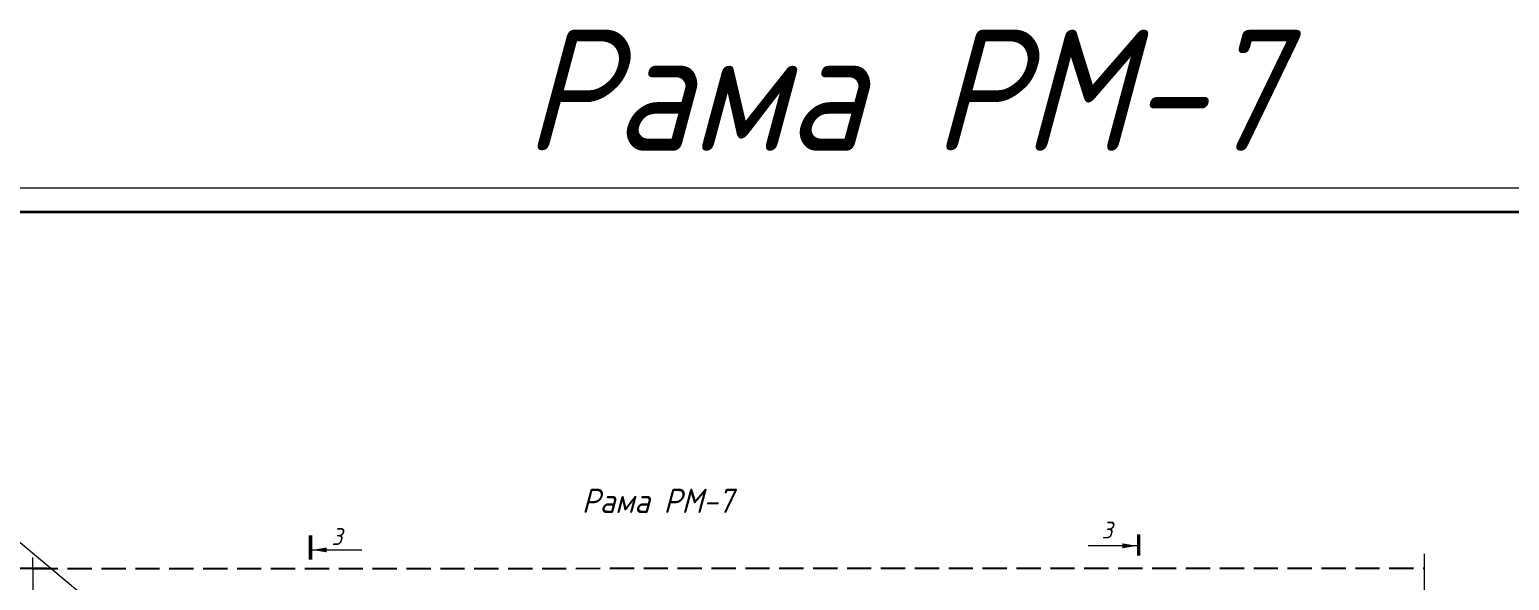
# Model space of a CAD drawing. Header units: millimetres. Extents: x 749182 to 2267578, y 70462 to 311449.
# Drawn here: x 2177544 to 2183657, y 173337 to 175612 of the extents above; entities that cross this region are included whole.
import ezdxf

# ---------------------------------------------------------------- set-up
doc = ezdxf.new("R2010")
doc.units = ezdxf.units.MM
doc.linetypes.add('GOST2.303 4', pattern=[7, 5, -2, 0])
for name, color, linetype, lineweight in [('1Стены', 252, 'Continuous', 25), ('Размер', 7, 'Continuous', 13), ('Размеры КР', 164, 'Continuous', 9), ('штриховка кирпич', 42, 'Continuous', 5)]:
    doc.layers.add(name, color=color, linetype=linetype, lineweight=lineweight)
doc.layers.add('Текст', color=7, linetype='Continuous')
doc.styles.add('GOST', font='', dxfattribs={"width": 0.8, "oblique": 10})
doc.styles.add('GOST 2.304_new', font='isocpeur.ttf', dxfattribs={"width": 0.9, "oblique": 15})
doc.styles.get('GOST').set_extended_font_data('GOST type A')

# ---------------------------------------------------------------- blocks, each defined once
blk = doc.blocks.new('*U726')
at = {"color": 44, "lineweight": 20, "ltscale": 10}
blk.add_line((841, 594), (0, 594), dxfattribs=at)
at = {"color": 137, "lineweight": 35, "ltscale": 10}
blk.add_line((836, 589), (20, 589), dxfattribs=at)
at = {"color": 44, "lineweight": 13, "style": 'GOST', "oblique": 10, "width": 0.8}
for tag in ['ФОРМАТВЕРТ', 'ФОРМАТГОРИЗ']:
    blk.add_attdef(tag, (789.98, 1.6), '', height=2, dxfattribs=at)

msp = doc.modelspace()

# ---------------------------------------------------------------- linework, layer by layer
at = {"linetype": 'Continuous', "ltscale": 20}
msp.add_line((2177617.1113, 173385.7576), (2177466.3294, 173385.7576), dxfattribs=at)
at = {"layer": '1Стены', "color": 0, "linetype": 'GOST2.303 4', "ltscale": 20}
msp.add_line((2177561.2879, 173385.7576), (2183305.3158, 173387.7627), dxfattribs=at)
at = {"layer": 'Размер', "linetype": 'Continuous', "ltscale": 20}
for p, q in [((2178711.6866, 173462.7353), (2178917.309, 173462.7353)), ((2182119.0651, 173479.5635), (2181917.829, 173479.5635))]:
    msp.add_line(p, q, dxfattribs=at)
at = {"layer": 'Размер', "color": 0, "linetype": 'Continuous', "ltscale": 20, "const_width": 14}
for points in [[(2178704.6866, 173522.7353), (2178704.6866, 173422.7353)], [(2182126.0651, 173527.5635), (2182126.0651, 173439.5635)]]:
    msp.add_lwpolyline(points, dxfattribs=at)
at = {"layer": 'Размер', "linetype": 'Continuous', "ltscale": 20}
for points in [[(2178711.6866, 173462.7353), (2178771.7767, 173472.7909), (2178771.7767, 173452.6797)], [(2182119.0651, 173479.5635), (2182058.975, 173469.5079), (2182058.975, 173489.6191)]]:
    msp.add_solid(points, dxfattribs=at)
at = {"layer": 'Размеры КР', "lineweight": 20}
msp.add_line((2175018.3547, 175573.4601), (2197137.2819, 157071.3923), dxfattribs=at)
at = {"layer": 'штриховка кирпич', "color": 0, "linetype": 'Continuous', "ltscale": 15}
msp.add_line((2177556.9899, 173385.6694), (2177556.9899, 173430.6694), dxfattribs=at)
for points in [[(2183305.3158, 173446.2836), (2183305.3158, 171746.5378), (2183361.5658, 171733.4128), (2183169.0658, 171707.1628), (2183305.3158, 171694.0378), (2183305.3158, 169739.6987)], [(2177556.9899, 173385.6694), (2177556.9899, 171745.3645), (2177613.2399, 171732.2395), (2177500.7399, 171705.9895), (2177556.9899, 171692.8645), (2177556.9899, 169731.6658)]]:
    msp.add_lwpolyline(points, dxfattribs=at)

# ---------------------------------------------------------------- block references
at = {"xscale": 20, "yscale": 20, "zscale": 20}
msp.add_blockref('*U726', (2175915.5024, 163077.3869), dxfattribs=at)

# ---------------------------------------------------------------- texts
at = {"layer": 'Размер', "linetype": 'Continuous', "ltscale": 20, "style": 'GOST 2.304_new', "oblique": 15, "width": 0.9}
for p in [(2178791.6866, 173482.7353), (2181972.7772, 173509.6141)]:
    msp.add_text('3', height=70, dxfattribs=at).set_placement(p)
at = {"layer": 'Текст', "lineweight": 30, "ltscale": 20, "attachment_point": 1, "style": 'GOST 2.304_new'}
for s, width, insert, char_height in [('\\pi575.62341;Рама РМ-7', 4434.196019, (2179010.0371, 175611.5468), 500), ('\\pi815.04473;Рама РМ-7', 2286.67929, (2179010.0371, 173715.3764), 100)]:
    msp.add_mtext_dynamic_manual_height_columns(s, width=width, gutter_width=125, heights=[0], dxfattribs=dict(at, insert=insert, char_height=char_height))

doc.saveas('drawing.dxf')
